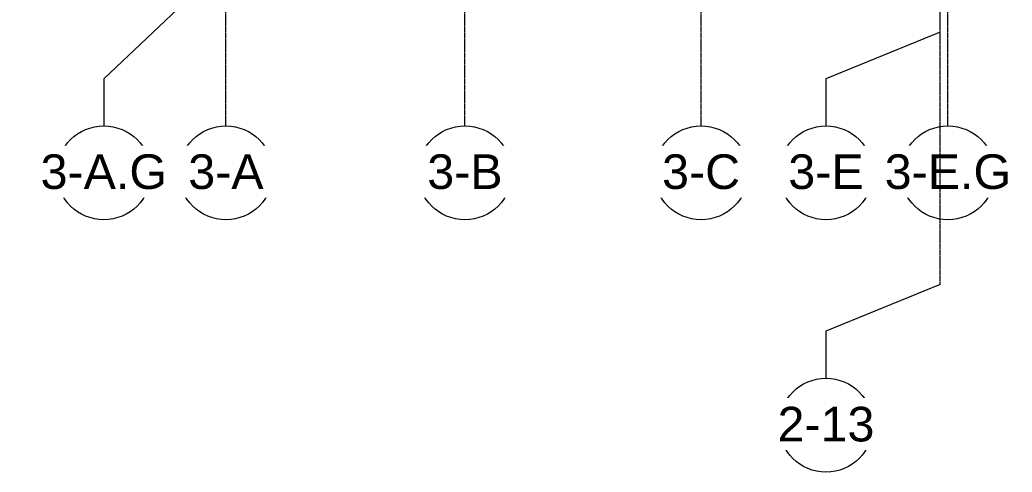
# Model space of a CAD drawing. Header units: inches. Extents: x 25369 to 33161, y -23509 to -20274.
# Drawn here: x 27788 to 28802, y -23509 to -23047 of the extents above; entities that cross this region are included whole.
import ezdxf

# ---------------------------------------------------------------- set-up
doc = ezdxf.new("R2010")
doc.units = ezdxf.units.IN
doc.header["$MEASUREMENT"] = 0
doc.linetypes.add('Grid Line 1_2_', pattern=[0.875, 0.5, -0.125, 0.125, -0.125])
doc.layers.add('S-GRID', color=1, linetype='Continuous', lineweight=9)
doc.layers.add('S-GRID-IDEN', color=1, linetype='Continuous', lineweight=9)
doc.styles.add('Arial', font='arial.ttf', dxfattribs={"height": 35.407186})

# ---------------------------------------------------------------- blocks, each defined once
blk = doc.blocks.new('Grid - Grid Head - Circle-14747-Overall Floor Plan')
at = {"layer": 'S-GRID-IDEN'}
blk.add_circle((0, 0), 0.25, dxfattribs=at)

msp = doc.modelspace()

# ---------------------------------------------------------------- linework, layer by layer
at = {"layer": 'S-GRID', "linetype": 'Grid Line 1_2_'}
for p, q in [((27998.8, -23155.1), (27998.8, -20370)), ((28243, -23155.1), (28243, -20370)), ((28484.3, -23155.1), (28484.3, -20370)), ((28728.5, -23059.1), (28728.5, -22458.6)), ((28736.5, -23155.1), (28736.5, -22458.6))]:
    msp.add_line(p, q, dxfattribs=at)
at = {"layer": 'S-GRID'}
for p, q in [((27990.8, -22996.3), (27874, -23107.1)), ((28728.5, -23059.1), (28611.9, -23107.1)), ((27874, -23107.1), (27874, -23155.1)), ((28611.9, -23107.1), (28611.9, -23155.1)), ((28728.5, -23317.2), (28611.9, -23365.2)), ((28611.9, -23365.2), (28611.9, -23413.2))]:
    msp.add_line(p, q, dxfattribs=at)

# ---------------------------------------------------------------- block references
at = {"layer": 'S-GRID-IDEN', "xscale": 191.9999999999999, "yscale": 191.9999999999999, "zscale": 191.9999999999999}
for p in [(27874, -23203.1), (27998.8, -23203.1), (28243, -23203.1), (28484.3, -23203.1), (28736.5, -23203.1), (28611.9, -23461.2)]:
    msp.add_blockref('Grid - Grid Head - Circle-14747-Overall Floor Plan', p, dxfattribs=at)

# ---------------------------------------------------------------- next in the draw order: texts
at = {"layer": 'S-GRID-IDEN', "char_height": 35.41, "attachment_point": 2, "line_spacing_factor": 0.938532, "style": 'Arial', "bg_fill": 3, "box_fill_scale": 1.25, "bg_fill_color": 0, "bg_fill_transparency": 0}
for s, insert, width in [('3-A', (27998.8, -23184.2), 91.584), ('3-B', (28243, -23184.2), 91.584), ('3-C', (28484.3, -23184.2), 94.608), ('3-E.G', (28736.5, -23184.2), 153.792), ('2-13', (28611.9, -23442.4), 117.936)]:
    msp.add_mtext(s, dxfattribs=dict(at, insert=insert, width=width))

# ---------------------------------------------------------------- next in the draw order: linework, layer by layer
at = {"layer": 'S-GRID', "linetype": 'Grid Line 1_2_'}
msp.add_line((28728.5, -23317.2), (28728.5, -22542.6), dxfattribs=at)

# ---------------------------------------------------------------- next in the draw order: block references
at = {"layer": 'S-GRID-IDEN', "xscale": 191.9999999999999, "yscale": 191.9999999999999, "zscale": 191.9999999999999}
msp.add_blockref('Grid - Grid Head - Circle-14747-Overall Floor Plan', (28611.9, -23203.1), dxfattribs=at)

# ---------------------------------------------------------------- next in the draw order: texts
at = {"layer": 'S-GRID-IDEN', "insert": (27874, -23184.2), "char_height": 35.41, "width": 153.792, "attachment_point": 2, "line_spacing_factor": 0.938532, "style": 'Arial', "bg_fill": 3, "box_fill_scale": 1.25, "bg_fill_color": 0, "bg_fill_transparency": 0}
msp.add_mtext('3-A.G', dxfattribs=at)

# ---------------------------------------------------------------- next in the draw order: texts
at = {"layer": 'S-GRID-IDEN', "insert": (28611.9, -23184.2), "char_height": 35.41, "width": 91.584, "attachment_point": 2, "line_spacing_factor": 0.938532, "style": 'Arial', "bg_fill": 3, "box_fill_scale": 1.25, "bg_fill_color": 0, "bg_fill_transparency": 0}
msp.add_mtext('3-E', dxfattribs=at)

doc.saveas('drawing.dxf')
